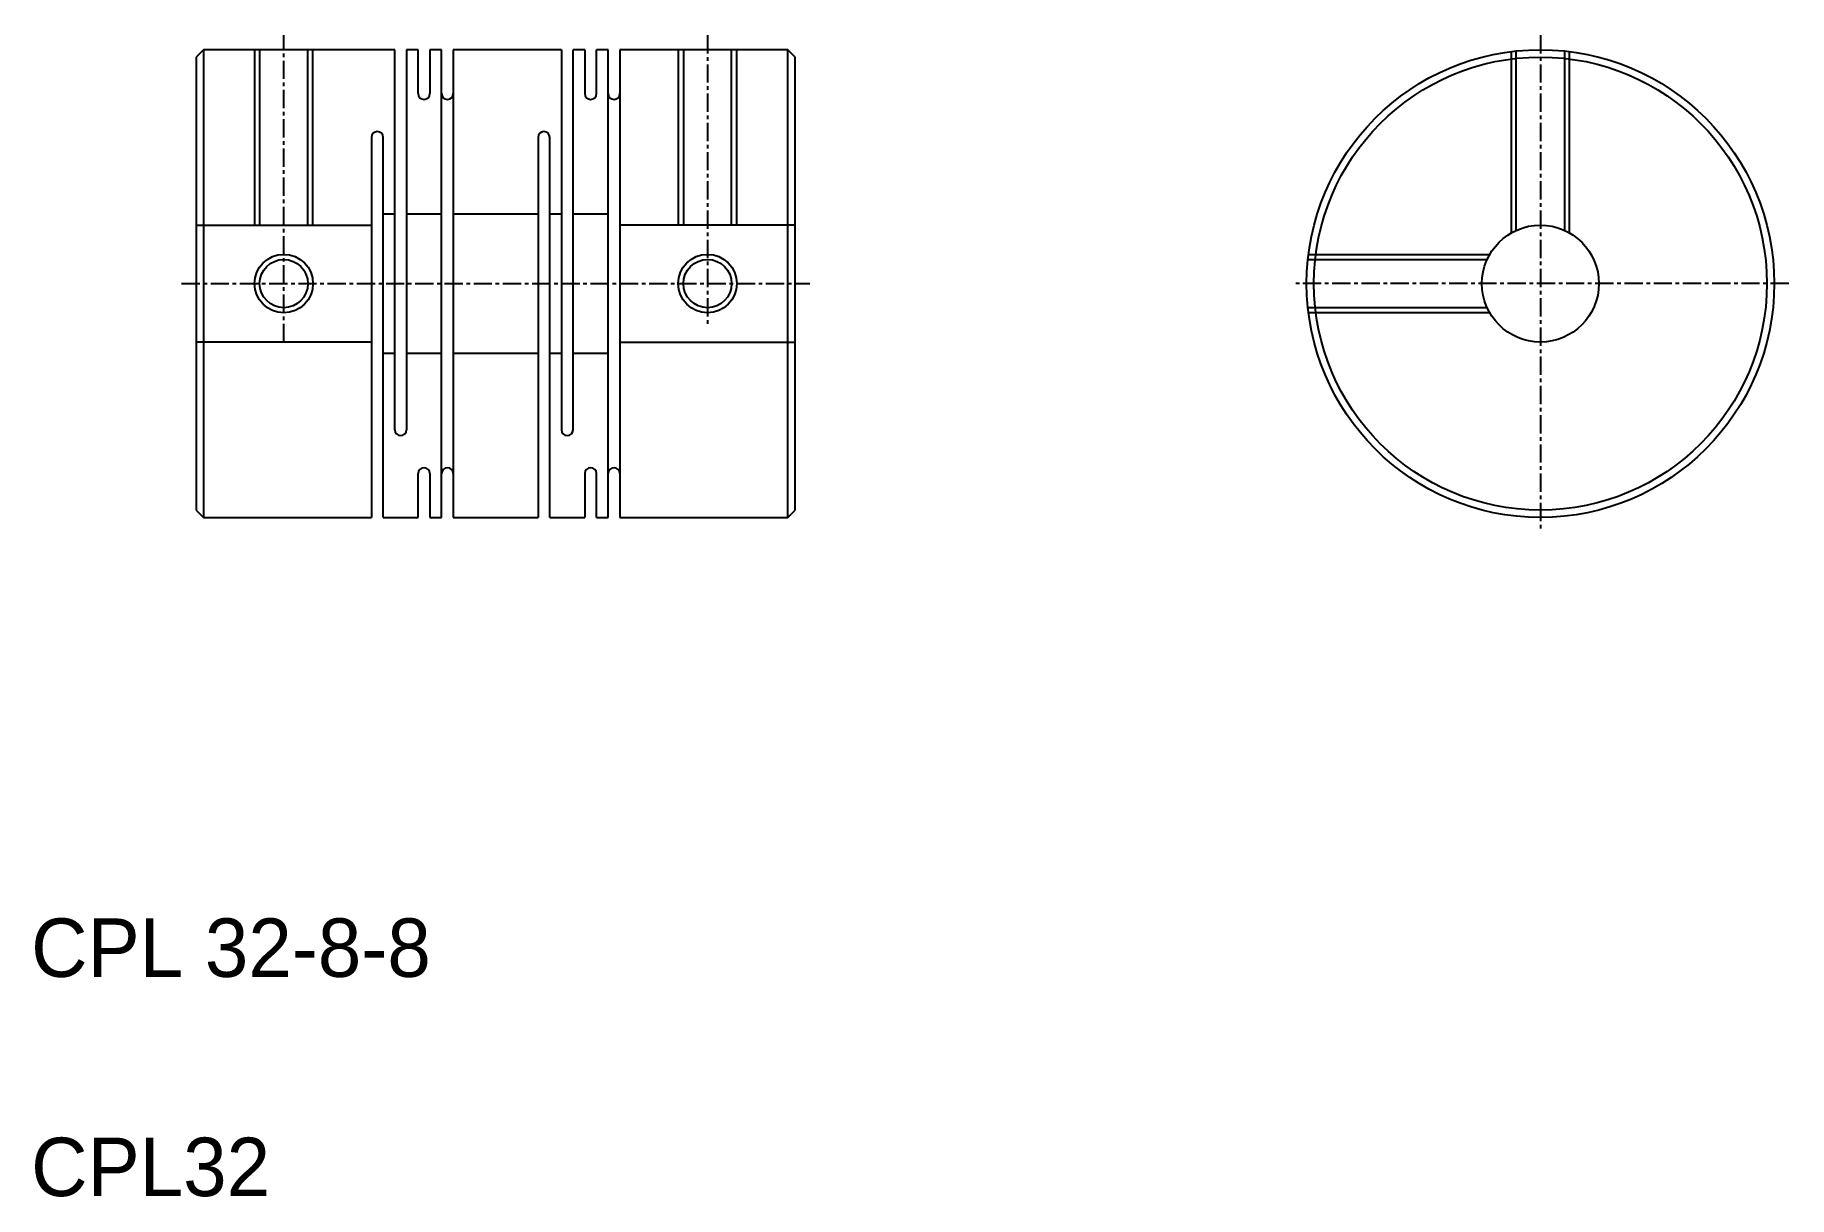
# Model space of a CAD drawing. Extents: x 203 to 323, y 110 to 189.
import ezdxf

# ---------------------------------------------------------------- set-up
doc = ezdxf.new("R2010")
doc.units = 0
doc.linetypes.add('CENTER', pattern=[2, 1.25, -0.25, 0.25, -0.25])
doc.linetypes.add('DASHED', pattern=[19.05, 12.7, -6.35])
doc.layers.get('0').update_dxf_attribs({"linetype": 'CONTINUOUS'})
doc.layers.add('CENTER', color=1, linetype='CENTER')

msp = doc.modelspace()

# ---------------------------------------------------------------- linework, layer by layer
for p, q in [((214.33, 188.4), (213.83, 187.9)), ((213.83, 187.9), (213.83, 156.9)), ((214.33, 188.4), (214.33, 156.4)), ((227.43, 188.4), (214.33, 188.4)), ((227.43, 162.4), (227.43, 188.4)), ((228.23, 188.4), (228.23, 162.4)), ((229.03, 188.4), (228.23, 188.4)), ((229.03, 185.4), (229.03, 188.4)), ((229.83, 188.4), (229.83, 185.4)), ((230.63, 188.4), (229.83, 188.4)), ((230.63, 156.4), (230.63, 188.4)), ((231.43, 188.4), (231.43, 156.4)), ((238.83, 188.4), (231.43, 188.4)), ((238.83, 188.4), (238.83, 162.4)), ((239.63, 162.4), (239.63, 188.4)), ((240.43, 188.4), (239.63, 188.4)), ((240.43, 188.4), (240.43, 185.4)), ((241.23, 185.4), (241.23, 188.4)), ((242.03, 188.4), (241.23, 188.4)), ((242.03, 156.4), (242.03, 188.4)), ((254.33, 188.4), (242.83, 188.4)), ((242.83, 188.4), (242.83, 156.4)), ((254.33, 156.4), (254.33, 188.4)), ((254.83, 187.9), (254.33, 188.4)), ((254.83, 156.9), (254.83, 187.9)), ((303.83, 185.18), (303.83, 185.18)), ((225.83, 182.4), (225.83, 156.4)), ((226.63, 156.4), (226.63, 182.4)), ((237.23, 182.4), (237.23, 156.4)), ((238.03, 156.4), (238.03, 182.4)), ((303.83, 182.07), (303.83, 182.07)), ((229.03, 156.4), (229.03, 159.4)), ((229.83, 159.4), (229.83, 156.4)), ((240.43, 159.4), (240.43, 156.4)), ((241.23, 156.4), (241.23, 159.4)), ((213.83, 156.9), (214.33, 156.4)), ((214.33, 156.4), (225.83, 156.4)), ((226.63, 156.4), (229.03, 156.4)), ((229.83, 156.4), (230.63, 156.4)), ((231.43, 156.4), (237.23, 156.4)), ((238.03, 156.4), (240.43, 156.4)), ((241.23, 156.4), (242.03, 156.4)), ((242.83, 156.4), (254.33, 156.4)), ((254.33, 156.4), (254.83, 156.9))]:
    msp.add_line(p, q)
at = {"color": 3, "linetype": 'DASHED'}
for p, q in [((217.83, 188.4), (217.83, 176.4)), ((218.18, 188.4), (218.18, 176.4)), ((221.48, 176.4), (221.48, 188.4)), ((221.83, 176.4), (221.83, 188.4)), ((246.83, 188.4), (246.83, 176.4)), ((247.18, 188.4), (247.18, 176.4)), ((250.48, 176.4), (250.48, 188.4)), ((250.83, 176.4), (250.83, 188.4)), ((303.83, 188.28), (303.83, 175.87)), ((304.18, 176.05), (304.18, 188.32)), ((307.48, 188.32), (307.48, 176.05)), ((307.83, 175.87), (307.83, 188.28)), ((227.43, 177.15), (226.63, 177.15)), ((230.63, 177.15), (228.23, 177.15)), ((237.23, 177.15), (231.43, 177.15)), ((238.83, 177.15), (238.03, 177.15)), ((242.03, 177.15), (239.63, 177.15)), ((213.83, 176.4), (225.83, 176.4)), ((254.83, 176.4), (242.83, 176.4)), ((289.92, 174.05), (302.19, 174.05)), ((289.96, 174.4), (302.37, 174.4)), ((302.19, 170.75), (289.92, 170.75)), ((302.37, 170.4), (289.96, 170.4)), ((225.83, 168.4), (213.83, 168.4)), ((242.83, 168.4), (254.83, 168.4)), ((226.63, 167.65), (227.43, 167.65)), ((228.23, 167.65), (230.63, 167.65)), ((231.43, 167.65), (237.23, 167.65)), ((238.03, 167.65), (238.83, 167.65)), ((239.63, 167.65), (242.03, 167.65))]:
    msp.add_line(p, q, dxfattribs=at)
for centre, radius in [((305.83, 172.4), 16), ((305.83, 172.4), 15.5), ((305.83, 172.4), 4), ((219.83, 172.4), 1.65), ((248.83, 172.4), 1.65)]:
    msp.add_circle(centre, radius)
at = {"color": 3, "linetype": 'CONTINUOUS'}
for centre in [(219.83, 172.4), (248.83, 172.4)]:
    msp.add_circle(centre, 2, dxfattribs=at)
for centre, start, end in [((229.43, 185.4), 180, 0), ((231.03, 185.4), 180, 0), ((240.83, 185.4), 180, 0), ((242.43, 185.4), 180, 0), ((226.23, 182.4), 0, 180), ((237.63, 182.4), 0, 180), ((227.83, 162.4), 180, 0), ((239.23, 162.4), 180, 0), ((229.43, 159.4), 0, 180), ((231.03, 159.4), 0, 180), ((240.83, 159.4), 0, 180), ((242.43, 159.4), 0, 180)]:
    msp.add_arc(centre, 0.4, start, end)
at = {"layer": 'CENTER', "color": 1, "linetype": 'CENTER'}
for p, q in [((219.83, 168.4), (219.83, 189.4)), ((248.83, 189.4), (248.83, 169.4)), ((305.83, 189.4), (305.83, 155.4)), ((212.83, 172.4), (255.83, 172.4)), ((322.83, 172.4), (288.83, 172.4))]:
    msp.add_line(p, q, dxfattribs=at)

# ---------------------------------------------------------------- texts
for s, p in [('CPL 32-8-8', (202.54, 124.96)), ('CPL32', (202.54, 109.96))]:
    msp.add_text(s, height=4).set_placement(p)

doc.saveas('drawing.dxf')
